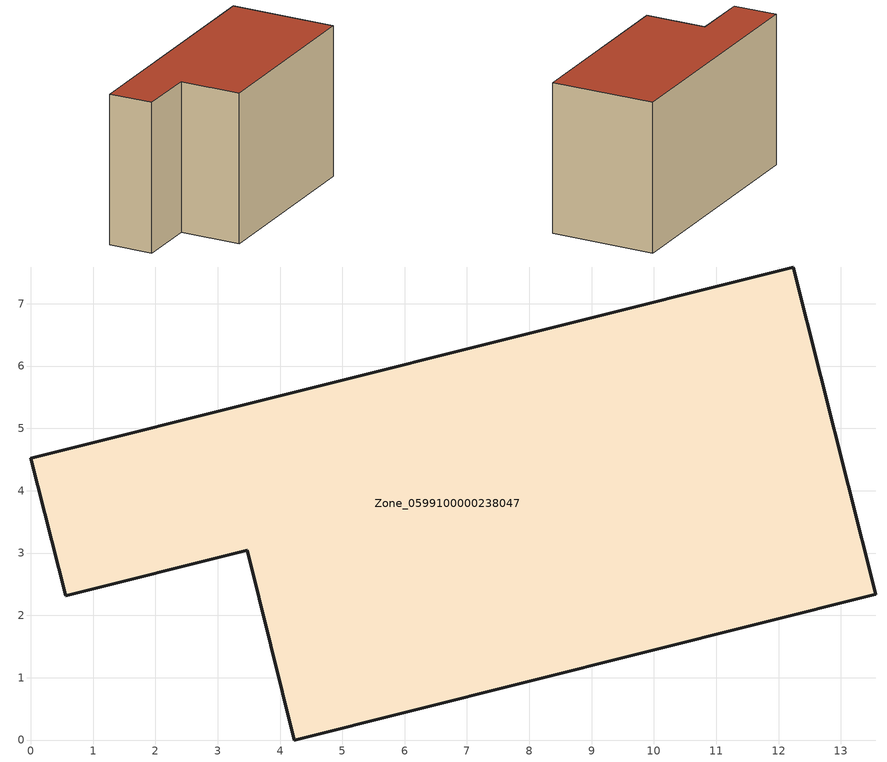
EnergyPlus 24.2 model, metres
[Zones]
Zone_0599100000238047
 floor ground (C_G): 3.47,3.04 0.56,2.31 0,4.52 12.24,7.59 13.56,2.34 4.23,0 z0
 wall outside (C_F): 12.24,7.59 0,4.52 0.56,2.31 3.47,3.04 4.23,0 13.56,2.34 12.24,7.59 z0:7.75
 roof outside (C_R): 4.23,0 13.56,2.34 12.24,7.59 0,4.52 0.56,2.31 3.47,3.04 z7.75
[BUILDING]
Pand.0599100000238047: North Axis=0; Terrain=City; Loads Convergence Tolerance Value=0.04; Temperature Convergence Tolerance Value=0.4; Solar Distribution=FullExterior; Maximum Number of Warmup Days=25; Minimum Number of Warmup Days=1
[Site:Location]
Rotterdam.The.Hague.AP_ZH_NLD Design_Conditions: Latitude=51.96; Longitude=4.45; Time Zone=1; Elevation=-4.5
[SITE:GROUNDTEMPERATURE:BUILDINGSURFACE]
18, 18, 18, 18, 18, 18, 18, 18, 18, 18, 18, 18
[MATERIAL] Thermal Absorptance=0.9; Solar Absorptance=0.7; Visible Absorptance=0.7
Name | Roughness | Thickness | Conductivity | Density | Specific Heat
G.TI.1975-1991 | MediumSmooth | 0.15 | 0.288461 | 540 | 1210
F.TI.1975-1991 | Rough | 0.3 | 0.230769 | 1920 | 840
R.TI.1975-1991 | MediumRough | 0.2 | 0.153846 | 1500 | 1000
[CONSTRUCTION]
C_G: G.TI.1975-1991
C_F: F.TI.1975-1991
C_R: R.TI.1975-1991
[ZONE]
Zone_0599100000238047: Type=1; Multiplier=1; Ceiling Height=Autocalculate; Volume=Autocalculate; Floor Area=autocalculate; Part of Total Floor Area=Yes
[ZONEINFILTRATION:DESIGNFLOWRATE]
Infil_Zone_0599100000238047: Zone or ZoneList or Space or SpaceList=Zone_0599100000238047; Schedule=AlwaysOn; Design Flow Rate Calculation Method=Flow/Area; Flow Rate per Floor Area=0.003; Constant Term Coefficient=1; Temperature Term Coefficient=0; Velocity Term Coefficient=0; Velocity Squared Term Coefficient=0
[HVACTEMPLATE:ZONE:IDEALLOADSAIRSYSTEM]
Zone_0599100000238047: Maximum Heating Supply Air Temperature=50; Minimum Cooling Supply Air Temperature=13; Maximum Heating Supply Air Humidity Ratio=0.0156; Minimum Cooling Supply Air Humidity Ratio=0.0077; Heating Limit=NoLimit; Cooling Limit=NoLimit; Dehumidification Control Type=ConstantSensibleHeatRatio; Cooling Sensible Heat Ratio=0.7; Dehumidification Setpoint=60; Humidification Control Type=None; Humidification Setpoint=30; Outdoor Air Method=None; Outdoor Air Flow Rate per Person=0.00944; Outdoor Air Flow Rate per Zone Floor Area=0; Outdoor Air Flow Rate per Zone=0; Demand Controlled Ventilation Type=None; Outdoor Air Economizer Type=NoEconomizer; Heat Recovery Type=None; Sensible Heat Recovery Effectiveness=0.7; Latent Heat Recovery Effectiveness=0.65
[ZONECONTROL:THERMOSTAT]
ThermostatControl_Zone_0599100000238047: Zone or ZoneList=Zone_0599100000238047; Control Type Schedule=DualSetpointControlType; Control 1=Thermostat_Zone_0599100000238047; Temperature Difference Between Cutout And Setpoint=0
[THERMOSTATSETPOINT:DUALSETPOINT]
Thermostat_Zone_0599100000238047: Heating Setpoint Temperature Schedule=HeatingSetpoint_Zone_0599100000238047; Cooling Setpoint Temperature Schedule=CoolingSetpoint_Zone_0599100000238047
[SCHEDULE:COMPACT]
HeatingSetpoint_Zone_0599100000238047: Through: 12/31, For: AllDays, Until: 24:00, 21
CoolingSetpoint_Zone_0599100000238047: Through: 12/31, For: AllDays, Until: 24:00, 24
DualSetpointControlType: Through: 12/31, For: AllDays, Until: 24:00, 4
AlwaysOn: Through: 12/31, For: AllDays, Until: 24:00, 1
